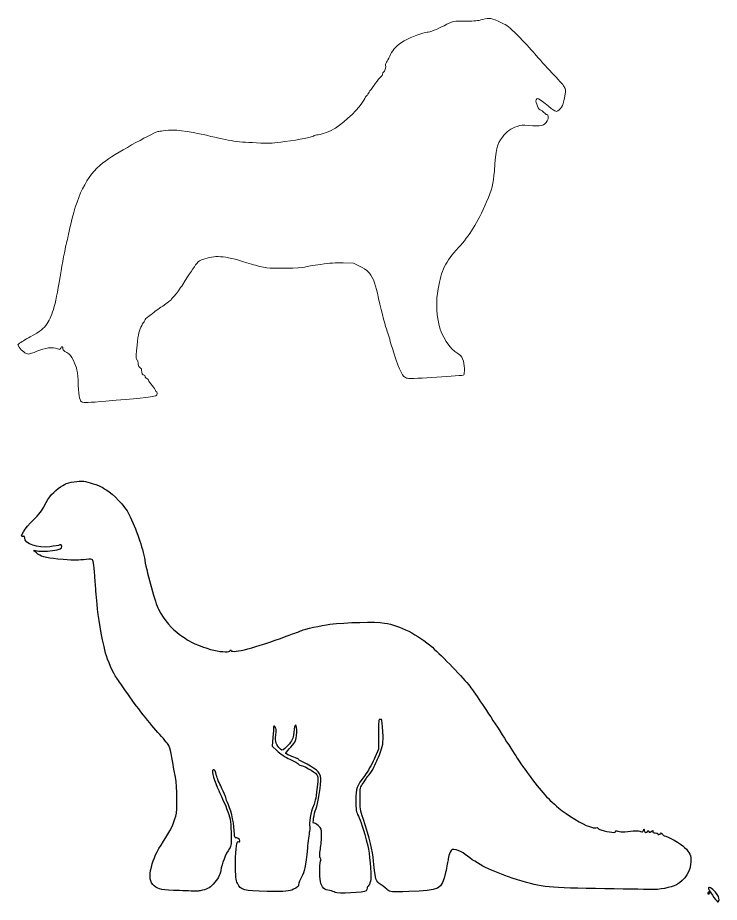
# Model space of a CAD drawing. Header units: centimetres. Extents: x -123 to 5, y -5 to 52.
# Drawn here: x 1.792 to 4.664, y -4.765 to -1.143 of the extents above; entities that cross this region are included whole.
import ezdxf

# ---------------------------------------------------------------- set-up
doc = ezdxf.new("R2010")
doc.units = ezdxf.units.CM
doc.header["$MEASUREMENT"] = 0
doc.layers.add('Layer 1', color=7, linetype='Continuous')

msp = doc.modelspace()

# ---------------------------------------------------------------- linework, layer by layer
at = {"layer": 'Layer 1', "lineweight": 5}
msp.add_open_spline([(2.15311, -2.71345), (2.27331, -2.70349), (2.34071, -2.69626), (2.35754, -2.69152), (2.35754, -2.69152), (2.36395, -2.68971), (2.36468, -2.67323), (2.35835, -2.67323), (2.35835, -2.67323), (2.35595, -2.67323), (2.35478, -2.67152), (2.35564, -2.66928), (2.35564, -2.66928), (2.35648, -2.66709), (2.35067, -2.65792), (2.34261, -2.6487), (2.34261, -2.6487), (2.33461, -2.63955), (2.32806, -2.6303), (2.32806, -2.62814), (2.32806, -2.62814), (2.32806, -2.62598), (2.32482, -2.62274), (2.32087, -2.62093), (2.32087, -2.62093), (2.31691, -2.61913), (2.31368, -2.61527), (2.31368, -2.61236), (2.31368, -2.61236), (2.31368, -2.60945), (2.31178, -2.60707), (2.30947, -2.60707), (2.30947, -2.60707), (2.3039, -2.60707), (2.2993, -2.59806), (2.2993, -2.58712), (2.2993, -2.58712), (2.2993, -2.58167), (2.29783, -2.5783), (2.29545, -2.5783), (2.29545, -2.5783), (2.29052, -2.5783), (2.28492, -2.56607), (2.28492, -2.5553), (2.28492, -2.5553), (2.28492, -2.55069), (2.28289, -2.54581), (2.28038, -2.54441), (2.28038, -2.54441), (2.27636, -2.54216), (2.27621, -2.53785), (2.27906, -2.50616), (2.27906, -2.50616), (2.28459, -2.44481), (2.28718, -2.43069), (2.29659, -2.41057), (2.29659, -2.41057), (2.30154, -2.4), (2.30647, -2.39135), (2.30756, -2.39135), (2.30756, -2.39135), (2.30865, -2.39135), (2.31095, -2.3876), (2.31268, -2.38303), (2.31268, -2.38303), (2.31441, -2.37845), (2.31955, -2.3724), (2.3241, -2.36957), (2.3241, -2.36957), (2.32865, -2.36675), (2.33691, -2.36031), (2.34244, -2.35527), (2.34244, -2.35527), (2.34798, -2.35023), (2.36739, -2.33609), (2.38559, -2.32385), (2.38559, -2.32385), (2.40378, -2.31161), (2.41917, -2.3001), (2.41979, -2.29829), (2.41979, -2.29829), (2.42041, -2.29648), (2.42713, -2.28835), (2.43474, -2.28023), (2.43474, -2.28023), (2.44234, -2.27211), (2.45723, -2.25205), (2.46781, -2.23565), (2.46781, -2.23565), (2.49773, -2.18928), (2.51306, -2.16629), (2.52541, -2.14924), (2.52541, -2.14924), (2.53193, -2.14025), (2.53676, -2.13751), (2.55785, -2.13086), (2.55785, -2.13086), (2.60966, -2.11453), (2.64271, -2.1183), (2.74969, -2.15271), (2.74969, -2.15271), (2.7688, -2.15886), (2.79663, -2.1654), (2.81153, -2.16724), (2.81153, -2.16724), (2.84196, -2.17101), (2.94902, -2.16898), (2.96806, -2.16427), (2.96806, -2.16427), (2.97439, -2.16271), (3.00286, -2.15803), (3.03134, -2.15387), (3.03134, -2.15387), (3.07372, -2.14769), (3.09068, -2.14651), (3.12482, -2.14742), (3.12482, -2.14742), (3.12482, -2.14742), (3.16653, -2.14852), (3.16653, -2.14852), (3.16653, -2.14852), (3.16653, -2.14852), (3.19135, -2.16028), (3.19135, -2.16028), (3.19135, -2.16028), (3.20545, -2.16696), (3.22109, -2.17696), (3.22756, -2.18344), (3.22756, -2.18344), (3.24214, -2.19802), (3.25544, -2.22969), (3.26461, -2.27165), (3.26461, -2.27165), (3.27701, -2.32839), (3.29467, -2.39805), (3.30153, -2.41724), (3.30153, -2.41724), (3.3052, -2.42752), (3.31358, -2.45489), (3.32015, -2.47805), (3.32015, -2.47805), (3.33888, -2.54411), (3.36029, -2.59873), (3.37255, -2.61178), (3.37255, -2.61178), (3.37578, -2.61522), (3.38274, -2.61884), (3.38801, -2.61983), (3.38801, -2.61983), (3.40424, -2.62288), (3.61466, -2.61007), (3.61893, -2.60577), (3.61893, -2.60577), (3.62006, -2.60463), (3.6209, -2.59297), (3.62078, -2.57986), (3.62078, -2.57986), (3.62051, -2.54944), (3.61072, -2.5267), (3.59414, -2.518), (3.59414, -2.518), (3.5611, -2.50067), (3.52528, -2.44501), (3.51593, -2.39648), (3.51593, -2.39648), (3.50543, -2.34197), (3.50475, -2.30452), (3.51334, -2.25353), (3.51334, -2.25353), (3.52617, -2.17737), (3.5431, -2.14298), (3.59628, -2.085), (3.59628, -2.085), (3.64286, -2.03422), (3.67292, -1.98547), (3.71167, -1.89788), (3.71167, -1.89788), (3.734, -1.84742), (3.73983, -1.82418), (3.74342, -1.77149), (3.74342, -1.77149), (3.74972, -1.67892), (3.75338, -1.66344), (3.77644, -1.63213), (3.77644, -1.63213), (3.79285, -1.60983), (3.81169, -1.59611), (3.8364, -1.58844), (3.8364, -1.58844), (3.85365, -1.58309), (3.8596, -1.58259), (3.88242, -1.58459), (3.88242, -1.58459), (3.93554, -1.58926), (3.94907, -1.58594), (3.96014, -1.56553), (3.96014, -1.56553), (3.96603, -1.55466), (3.96481, -1.53994), (3.95802, -1.53994), (3.95802, -1.53994), (3.95597, -1.53994), (3.95058, -1.53606), (3.94603, -1.53131), (3.94603, -1.53131), (3.94148, -1.52656), (3.93615, -1.52268), (3.93418, -1.52268), (3.93418, -1.52268), (3.92566, -1.52268), (3.91089, -1.49055), (3.91437, -1.47958), (3.91437, -1.47958), (3.91538, -1.47639), (3.91824, -1.47378), (3.92072, -1.47378), (3.92072, -1.47378), (3.9232, -1.47378), (3.93703, -1.48322), (3.95145, -1.49475), (3.95145, -1.49475), (3.99474, -1.52938), (3.99537, -1.52974), (4.00346, -1.52444), (4.00346, -1.52444), (4.02034, -1.51338), (4.02607, -1.50062), (4.03374, -1.45704), (4.03374, -1.45704), (4.03678, -1.43974), (4.03657, -1.43824), (4.02945, -1.42609), (4.02945, -1.42609), (4.02533, -1.41907), (4.00285, -1.39359), (3.97948, -1.36948), (3.97948, -1.36948), (3.95611, -1.34537), (3.92426, -1.31011), (3.90869, -1.29113), (3.90869, -1.29113), (3.89312, -1.27215), (3.86214, -1.23862), (3.83985, -1.21662), (3.83985, -1.21662), (3.80254, -1.1798), (3.79721, -1.17563), (3.77277, -1.16413), (3.77277, -1.16413), (3.73123, -1.14458), (3.72486, -1.1435), (3.69587, -1.15111), (3.69587, -1.15111), (3.67525, -1.15652), (3.66453, -1.15746), (3.62705, -1.15714), (3.62705, -1.15714), (3.57722, -1.15672), (3.57205, -1.15783), (3.53757, -1.17631), (3.53757, -1.17631), (3.51088, -1.19061), (3.47809, -1.20341), (3.46811, -1.20341), (3.46811, -1.20341), (3.45326, -1.20341), (3.40119, -1.22306), (3.37465, -1.23868), (3.37465, -1.23868), (3.34375, -1.25687), (3.3286, -1.27194), (3.31867, -1.2944), (3.31867, -1.2944), (3.3149, -1.30291), (3.30842, -1.31502), (3.30427, -1.32129), (3.30427, -1.32129), (3.29985, -1.32797), (3.29746, -1.33465), (3.29852, -1.3374), (3.29852, -1.3374), (3.30105, -1.34398), (3.29506, -1.36446), (3.29005, -1.36638), (3.29005, -1.36638), (3.28776, -1.36726), (3.28589, -1.37093), (3.28589, -1.37453), (3.28589, -1.37453), (3.28589, -1.37833), (3.2829, -1.38304), (3.27878, -1.38574), (3.27878, -1.38574), (3.27487, -1.3883), (3.26514, -1.39978), (3.25717, -1.41124), (3.25717, -1.41124), (3.2492, -1.4227), (3.23881, -1.43712), (3.23408, -1.44329), (3.23408, -1.44329), (3.22936, -1.44946), (3.22549, -1.45625), (3.22549, -1.45839), (3.22549, -1.45839), (3.22549, -1.46053), (3.22387, -1.46228), (3.22189, -1.46229), (3.22189, -1.46229), (3.21991, -1.46229), (3.21387, -1.47085), (3.20847, -1.4813), (3.20847, -1.4813), (3.19264, -1.5119), (3.13542, -1.56843), (3.09317, -1.59521), (3.09317, -1.59521), (3.07193, -1.60867), (3.0403, -1.62104), (3.0227, -1.62278), (3.0227, -1.62278), (3.01479, -1.62356), (3.00573, -1.62585), (3.00257, -1.62787), (3.00257, -1.62787), (2.9946, -1.63295), (2.94913, -1.64195), (2.88608, -1.65094), (2.88608, -1.65094), (2.83897, -1.65765), (2.82759, -1.65831), (2.78685, -1.65664), (2.78685, -1.65664), (2.68763, -1.65258), (2.66823, -1.64982), (2.5644, -1.62497), (2.5644, -1.62497), (2.48684, -1.60641), (2.42815, -1.59969), (2.39573, -1.60566), (2.39573, -1.60566), (2.38584, -1.60748), (2.37429, -1.60897), (2.37005, -1.60897), (2.37005, -1.60897), (2.35548, -1.60897), (2.2062, -1.69152), (2.15261, -1.72922), (2.15261, -1.72922), (2.08292, -1.77824), (2.04036, -1.85517), (2.0091, -1.98865), (2.0091, -1.98865), (2.00447, -2.00843), (1.99982, -2.03043), (1.99878, -2.03755), (1.99878, -2.03755), (1.99773, -2.04467), (1.99447, -2.05769), (1.99152, -2.0665), (1.99152, -2.0665), (1.98857, -2.0753), (1.97892, -2.12643), (1.97006, -2.18012), (1.97006, -2.18012), (1.9473, -2.31806), (1.93613, -2.35978), (1.91241, -2.39552), (1.91241, -2.39552), (1.89783, -2.41748), (1.88525, -2.42751), (1.84329, -2.45062), (1.84329, -2.45062), (1.82348, -2.46153), (1.80385, -2.47317), (1.79967, -2.47648), (1.79967, -2.47648), (1.79967, -2.47648), (1.79206, -2.48251), (1.79206, -2.48251), (1.79206, -2.48251), (1.79206, -2.48251), (1.79847, -2.49288), (1.79847, -2.49288), (1.79847, -2.49288), (1.80642, -2.50575), (1.82643, -2.52079), (1.83559, -2.52079), (1.83559, -2.52079), (1.83937, -2.52079), (1.85497, -2.5155), (1.87026, -2.50904), (1.87026, -2.50904), (1.90334, -2.49506), (1.93634, -2.49096), (1.95454, -2.49858), (1.95454, -2.49858), (1.96475, -2.50286), (1.96507, -2.5028), (1.96821, -2.49589), (1.96821, -2.49589), (1.97199, -2.48759), (1.97716, -2.48945), (1.97716, -2.49911), (1.97716, -2.49911), (1.97716, -2.50428), (1.98083, -2.50793), (1.99288, -2.51473), (1.99288, -2.51473), (2.00722, -2.52282), (2.00961, -2.5257), (2.02004, -2.54736), (2.02004, -2.54736), (2.03513, -2.5787), (2.03696, -2.58783), (2.04027, -2.64797), (2.04027, -2.64797), (2.04305, -2.6986), (2.04636, -2.71366), (2.05548, -2.71733), (2.05548, -2.71733), (2.06233, -2.72008), (2.08311, -2.71926), (2.15313, -2.71346), (2.15313, -2.71346), (2.15313, -2.71346), (2.15313, -2.71346), (2.15313, -2.71346), (2.15313, -2.71346), (2.15313, -2.71346), (2.15311, -2.71345), (2.15311, -2.71345)], degree=3, knots=[0, 0, 0, 0, 0.0091743, 0.0091743, 0.0091743, 0.0091743, 0.0183486, 0.0183486, 0.0183486, 0.0183486, 0.0275229, 0.0275229, 0.0275229, 0.0275229, 0.0366972, 0.0366972, 0.0366972, 0.0366972, 0.0458716, 0.0458716, 0.0458716, 0.0458716, 0.0550459, 0.0550459, 0.0550459, 0.0550459, 0.0642202, 0.0642202, 0.0642202, 0.0642202, 0.0733945, 0.0733945, 0.0733945, 0.0733945, 0.0825688, 0.0825688, 0.0825688, 0.0825688, 0.0917431, 0.0917431, 0.0917431, 0.0917431, 0.1009174, 0.1009174, 0.1009174, 0.1009174, 0.1100917, 0.1100917, 0.1100917, 0.1100917, 0.1192661, 0.1192661, 0.1192661, 0.1192661, 0.1284404, 0.1284404, 0.1284404, 0.1284404, 0.1376147, 0.1376147, 0.1376147, 0.1376147, 0.146789, 0.146789, 0.146789, 0.146789, 0.1559633, 0.1559633, 0.1559633, 0.1559633, 0.1651376, 0.1651376, 0.1651376, 0.1651376, 0.1743119, 0.1743119, 0.1743119, 0.1743119, 0.1834862, 0.1834862, 0.1834862, 0.1834862, 0.1926606, 0.1926606, 0.1926606, 0.1926606, 0.2018349, 0.2018349, 0.2018349, 0.2018349, 0.2110092, 0.2110092, 0.2110092, 0.2110092, 0.2201835, 0.2201835, 0.2201835, 0.2201835, 0.2293578, 0.2293578, 0.2293578, 0.2293578, 0.2385321, 0.2385321, 0.2385321, 0.2385321, 0.2477064, 0.2477064, 0.2477064, 0.2477064, 0.2568807, 0.2568807, 0.2568807, 0.2568807, 0.266055, 0.266055, 0.266055, 0.266055, 0.2752294, 0.2752294, 0.2752294, 0.2752294, 0.2844037, 0.2844037, 0.2844037, 0.2844037, 0.293578, 0.293578, 0.293578, 0.293578, 0.3027523, 0.3027523, 0.3027523, 0.3027523, 0.3119266, 0.3119266, 0.3119266, 0.3119266, 0.3211009, 0.3211009, 0.3211009, 0.3211009, 0.3302752, 0.3302752, 0.3302752, 0.3302752, 0.3394495, 0.3394495, 0.3394495, 0.3394495, 0.3486239, 0.3486239, 0.3486239, 0.3486239, 0.3577982, 0.3577982, 0.3577982, 0.3577982, 0.3669725, 0.3669725, 0.3669725, 0.3669725, 0.3761468, 0.3761468, 0.3761468, 0.3761468, 0.3853211, 0.3853211, 0.3853211, 0.3853211, 0.3944954, 0.3944954, 0.3944954, 0.3944954, 0.4036697, 0.4036697, 0.4036697, 0.4036697, 0.412844, 0.412844, 0.412844, 0.412844, 0.4220183, 0.4220183, 0.4220183, 0.4220183, 0.4311927, 0.4311927, 0.4311927, 0.4311927, 0.440367, 0.440367, 0.440367, 0.440367, 0.4495413, 0.4495413, 0.4495413, 0.4495413, 0.4587156, 0.4587156, 0.4587156, 0.4587156, 0.4678899, 0.4678899, 0.4678899, 0.4678899, 0.4770642, 0.4770642, 0.4770642, 0.4770642, 0.4862385, 0.4862385, 0.4862385, 0.4862385, 0.4954128, 0.4954128, 0.4954128, 0.4954128, 0.5045872, 0.5045872, 0.5045872, 0.5045872, 0.5137615, 0.5137615, 0.5137615, 0.5137615, 0.5229358, 0.5229358, 0.5229358, 0.5229358, 0.5321101, 0.5321101, 0.5321101, 0.5321101, 0.5412844, 0.5412844, 0.5412844, 0.5412844, 0.5504587, 0.5504587, 0.5504587, 0.5504587, 0.559633, 0.559633, 0.559633, 0.559633, 0.5688073, 0.5688073, 0.5688073, 0.5688073, 0.5779817, 0.5779817, 0.5779817, 0.5779817, 0.587156, 0.587156, 0.587156, 0.587156, 0.5963303, 0.5963303, 0.5963303, 0.5963303, 0.6055046, 0.6055046, 0.6055046, 0.6055046, 0.6146789, 0.6146789, 0.6146789, 0.6146789, 0.6238532, 0.6238532, 0.6238532, 0.6238532, 0.6330275, 0.6330275, 0.6330275, 0.6330275, 0.6422018, 0.6422018, 0.6422018, 0.6422018, 0.6513761, 0.6513761, 0.6513761, 0.6513761, 0.6605505, 0.6605505, 0.6605505, 0.6605505, 0.6697248, 0.6697248, 0.6697248, 0.6697248, 0.6788991, 0.6788991, 0.6788991, 0.6788991, 0.6880734, 0.6880734, 0.6880734, 0.6880734, 0.6972477, 0.6972477, 0.6972477, 0.6972477, 0.706422, 0.706422, 0.706422, 0.706422, 0.7155963, 0.7155963, 0.7155963, 0.7155963, 0.7247706, 0.7247706, 0.7247706, 0.7247706, 0.733945, 0.733945, 0.733945, 0.733945, 0.7431193, 0.7431193, 0.7431193, 0.7431193, 0.7522936, 0.7522936, 0.7522936, 0.7522936, 0.7614679, 0.7614679, 0.7614679, 0.7614679, 0.7706422, 0.7706422, 0.7706422, 0.7706422, 0.7798165, 0.7798165, 0.7798165, 0.7798165, 0.7889908, 0.7889908, 0.7889908, 0.7889908, 0.7981651, 0.7981651, 0.7981651, 0.7981651, 0.8073394, 0.8073394, 0.8073394, 0.8073394, 0.8165138, 0.8165138, 0.8165138, 0.8165138, 0.8256881, 0.8256881, 0.8256881, 0.8256881, 0.8348624, 0.8348624, 0.8348624, 0.8348624, 0.8440367, 0.8440367, 0.8440367, 0.8440367, 0.853211, 0.853211, 0.853211, 0.853211, 0.8623853, 0.8623853, 0.8623853, 0.8623853, 0.8715596, 0.8715596, 0.8715596, 0.8715596, 0.8807339, 0.8807339, 0.8807339, 0.8807339, 0.8899083, 0.8899083, 0.8899083, 0.8899083, 0.8990826, 0.8990826, 0.8990826, 0.8990826, 0.9082569, 0.9082569, 0.9082569, 0.9082569, 0.9174312, 0.9174312, 0.9174312, 0.9174312, 0.9266055, 0.9266055, 0.9266055, 0.9266055, 0.9357798, 0.9357798, 0.9357798, 0.9357798, 0.9449541, 0.9449541, 0.9449541, 0.9449541, 0.9541284, 0.9541284, 0.9541284, 0.9541284, 0.9633028, 0.9633028, 0.9633028, 0.9633028, 0.9724771, 0.9724771, 0.9724771, 0.9724771, 0.9816514, 0.9816514, 0.9816514, 0.9816514, 1, 1, 1, 1], dxfattribs=at)
at = {"layer": 'Layer 1'}
for points, knots in [([(3.21882, -4.71826), (3.22078, -4.71517), (3.22242, -4.71028), (3.22246, -4.7074), (3.22246, -4.7074), (3.2225, -4.70452), (3.22552, -4.69916), (3.22918, -4.69551), (3.22918, -4.69551), (3.23284, -4.69185), (3.23657, -4.6812), (3.23748, -4.67183), (3.23748, -4.67183), (3.23998, -4.646), (3.23249, -4.56259), (3.22508, -4.53364), (3.22508, -4.53364), (3.20731, -4.46424), (3.19643, -4.42958), (3.18684, -4.41179), (3.18684, -4.41179), (3.17773, -4.39491), (3.17634, -4.3863), (3.17648, -4.34779), (3.17648, -4.34779), (3.17667, -4.29754), (3.1795, -4.28966), (3.21315, -4.24574), (3.21315, -4.24574), (3.22452, -4.2309), (3.2418, -4.20073), (3.25154, -4.17871), (3.25154, -4.17871), (3.25154, -4.17871), (3.26926, -4.13867), (3.26926, -4.13867), (3.26926, -4.13867), (3.26926, -4.13867), (3.26883, -4.07749), (3.26883, -4.07749), (3.26883, -4.07749), (3.26859, -4.04384), (3.2701, -4.01631), (3.27217, -4.01631), (3.27217, -4.01631), (3.27424, -4.01631), (3.27744, -4.01631), (3.27927, -4.01631), (3.27927, -4.01631), (3.28111, -4.01631), (3.28274, -4.01781), (3.28291, -4.01965), (3.28291, -4.01965), (3.29022, -4.09935), (3.29009, -4.10828), (3.2812, -4.13665), (3.2812, -4.13665), (3.27625, -4.15245), (3.26916, -4.17138), (3.26544, -4.17872), (3.26544, -4.17872), (3.26172, -4.18606), (3.25473, -4.20108), (3.24991, -4.21209), (3.24991, -4.21209), (3.24509, -4.2231), (3.23595, -4.23753), (3.22961, -4.24415), (3.22961, -4.24415), (3.22327, -4.25077), (3.21808, -4.25741), (3.21808, -4.25891), (3.21808, -4.25891), (3.21808, -4.2604), (3.21257, -4.26884), (3.20584, -4.27766), (3.20584, -4.27766), (3.19434, -4.29273), (3.1936, -4.29642), (3.1936, -4.33908), (3.1936, -4.33908), (3.1936, -4.37658), (3.19573, -4.39094), (3.20583, -4.42175), (3.20583, -4.42175), (3.2341, -4.50791), (3.24464, -4.55047), (3.24925, -4.59697), (3.24925, -4.59697), (3.25736, -4.67886), (3.2567, -4.67676), (3.27962, -4.69322), (3.27962, -4.69322), (3.29089, -4.70132), (3.30369, -4.71152), (3.30807, -4.71589), (3.30807, -4.71589), (3.3153, -4.72312), (3.32298, -4.72361), (3.39274, -4.7213), (3.39274, -4.7213), (3.51994, -4.71708), (3.52899, -4.71239), (3.5439, -4.64292), (3.5439, -4.64292), (3.5488, -4.6201), (3.55349, -4.59499), (3.55432, -4.58713), (3.55432, -4.58713), (3.55515, -4.57927), (3.55884, -4.56701), (3.56253, -4.55989), (3.56253, -4.55989), (3.56877, -4.54781), (3.57044, -4.54716), (3.58711, -4.55021), (3.58711, -4.55021), (3.59707, -4.55203), (3.61341, -4.56027), (3.624, -4.56881), (3.624, -4.56881), (3.67433, -4.60941), (3.73308, -4.63892), (3.81704, -4.66576), (3.81704, -4.66576), (3.93836, -4.70454), (3.94025, -4.70478), (4.15691, -4.70856), (4.15691, -4.70856), (4.26336, -4.71042), (4.36448, -4.71234), (4.38161, -4.71283), (4.38161, -4.71283), (4.4192, -4.71391), (4.46544, -4.70549), (4.48957, -4.69318), (4.48957, -4.69318), (4.52311, -4.67607), (4.5482, -4.63538), (4.54837, -4.5978), (4.54837, -4.5978), (4.54849, -4.57255), (4.54408, -4.56275), (4.52242, -4.5401), (4.52242, -4.5401), (4.50941, -4.52649), (4.44956, -4.49242), (4.43866, -4.49242), (4.43866, -4.49242), (4.43719, -4.49242), (4.43332, -4.48892), (4.43007, -4.48463), (4.43007, -4.48463), (4.42646, -4.47987), (4.4241, -4.47901), (4.42402, -4.48241), (4.42402, -4.48241), (4.42394, -4.48547), (4.42076, -4.48797), (4.41694, -4.48797), (4.41694, -4.48797), (4.41312, -4.48797), (4.41097, -4.4864), (4.41216, -4.48448), (4.41216, -4.48448), (4.41334, -4.48256), (4.40896, -4.48106), (4.40241, -4.48114), (4.40241, -4.48114), (4.39441, -4.48124), (4.39095, -4.47922), (4.39187, -4.47497), (4.39187, -4.47497), (4.39302, -4.46963), (4.39212, -4.46958), (4.38597, -4.47469), (4.38597, -4.47469), (4.37984, -4.47978), (4.37808, -4.47972), (4.37466, -4.47433), (4.37466, -4.47433), (4.37185, -4.46989), (4.3706, -4.46964), (4.37055, -4.4735), (4.37055, -4.4735), (4.37045, -4.48216), (4.3572, -4.48004), (4.35662, -4.47128), (4.35662, -4.47128), (4.35615, -4.46414), (4.35594, -4.46412), (4.35411, -4.47106), (4.35411, -4.47106), (4.3526, -4.47681), (4.34978, -4.47775), (4.34239, -4.47498), (4.34239, -4.47498), (4.33324, -4.47155), (4.31302, -4.47183), (4.27705, -4.47589), (4.27705, -4.47589), (4.26848, -4.47686), (4.25593, -4.47609), (4.24916, -4.47419), (4.24916, -4.47419), (4.24174, -4.47211), (4.23786, -4.47239), (4.23941, -4.4749), (4.23941, -4.4749), (4.24083, -4.47719), (4.23736, -4.47903), (4.23171, -4.47899), (4.23171, -4.47899), (4.21451, -4.47887), (4.16838, -4.46671), (4.16676, -4.46186), (4.16676, -4.46186), (4.16593, -4.45936), (4.16237, -4.45841), (4.15886, -4.45976), (4.15886, -4.45976), (4.15535, -4.46111), (4.14897, -4.46069), (4.14469, -4.45884), (4.14469, -4.45884), (4.14041, -4.45699), (4.13312, -4.45474), (4.1285, -4.45385), (4.1285, -4.45385), (4.11096, -4.45046), (4.03776, -4.40556), (4.00787, -4.37986), (4.00787, -4.37986), (3.95354, -4.33313), (3.93607, -4.31312), (3.86532, -4.21654), (3.86532, -4.21654), (3.85322, -4.20002), (3.8201, -4.14916), (3.76537, -4.06306), (3.76537, -4.06306), (3.71556, -3.98469), (3.66905, -3.91557), (3.64261, -3.88061), (3.64261, -3.88061), (3.61764, -3.8476), (3.53043, -3.75672), (3.48958, -3.72114), (3.48958, -3.72114), (3.42954, -3.66886), (3.35694, -3.63199), (3.29374, -3.62168), (3.29374, -3.62168), (3.25734, -3.61575), (3.13542, -3.61867), (3.07, -3.62705), (3.07, -3.62705), (3.03629, -3.63137), (2.96429, -3.6468), (2.95521, -3.65166), (2.95521, -3.65166), (2.94984, -3.65454), (2.94021, -3.65853), (2.93382, -3.66053), (2.93382, -3.66053), (2.92743, -3.66253), (2.90819, -3.66944), (2.89106, -3.67588), (2.89106, -3.67588), (2.76611, -3.72289), (2.67331, -3.74703), (2.6654, -3.73459), (2.6654, -3.73459), (2.66304, -3.73087), (2.66204, -3.73081), (2.66199, -3.73437), (2.66199, -3.73437), (2.66189, -3.74162), (2.62951, -3.74107), (2.59572, -3.73323), (2.59572, -3.73323), (2.56272, -3.72558), (2.49624, -3.69967), (2.4884, -3.69141), (2.4884, -3.69141), (2.48718, -3.69012), (2.47214, -3.67958), (2.45499, -3.66799), (2.45499, -3.66799), (2.42238, -3.64595), (2.39414, -3.61255), (2.36828, -3.56544), (2.36828, -3.56544), (2.35598, -3.54303), (2.32245, -3.42235), (2.31244, -3.36448), (2.31244, -3.36448), (2.30321, -3.31113), (2.27814, -3.23881), (2.24688, -3.17538), (2.24688, -3.17538), (2.23183, -3.14485), (2.18129, -3.09), (2.15669, -3.0775), (2.15669, -3.0775), (2.14947, -3.07383), (2.14257, -3.0697), (2.14134, -3.06832), (2.14134, -3.06832), (2.13728, -3.06375), (2.0905, -3.04663), (2.07015, -3.04228), (2.07015, -3.04228), (2.05347, -3.03871), (2.01586, -3.04263), (1.99119, -3.0505), (1.99119, -3.0505), (1.99059, -3.05069), (1.9801, -3.057), (1.96787, -3.06452), (1.96787, -3.06452), (1.93993, -3.08171), (1.91973, -3.10517), (1.90216, -3.14083), (1.90216, -3.14083), (1.89292, -3.15959), (1.87817, -3.1785), (1.85703, -3.1987), (1.85703, -3.1987), (1.82173, -3.23244), (1.79556, -3.27439), (1.8143, -3.2672), (1.8143, -3.2672), (1.81881, -3.26547), (1.82097, -3.26742), (1.82097, -3.27323), (1.82097, -3.27323), (1.82097, -3.29776), (1.87298, -3.31601), (1.92416, -3.30945), (1.92416, -3.30945), (1.94205, -3.30716), (1.96018, -3.30387), (1.96447, -3.30214), (1.96447, -3.30214), (1.97037, -3.29976), (1.97226, -3.30121), (1.97226, -3.30808), (1.97226, -3.30808), (1.97226, -3.31808), (1.96731, -3.3203), (1.93444, -3.32507), (1.93444, -3.32507), (1.90561, -3.32925), (1.87942, -3.329), (1.86547, -3.3244), (1.86547, -3.3244), (1.85512, -3.32099), (1.85536, -3.32169), (1.86891, -3.33447), (1.86891, -3.33447), (1.88475, -3.34941), (1.90566, -3.35544), (1.95669, -3.35978), (1.95669, -3.35978), (2.01827, -3.36501), (2.03276, -3.36537), (2.06125, -3.36232), (2.06125, -3.36232), (2.07716, -3.36062), (2.09262, -3.3601), (2.09561, -3.36117), (2.09561, -3.36117), (2.10205, -3.36347), (2.10467, -3.37792), (2.10792, -3.42899), (2.10792, -3.42899), (2.10924, -3.44979), (2.11128, -3.47782), (2.11245, -3.49128), (2.11245, -3.49128), (2.11362, -3.50474), (2.11563, -3.52877), (2.11692, -3.54467), (2.11692, -3.54467), (2.12094, -3.59429), (2.13488, -3.67357), (2.15214, -3.74489), (2.15214, -3.74489), (2.15797, -3.769), (2.18676, -3.83501), (2.19483, -3.84278), (2.19483, -3.84278), (2.1961, -3.844), (2.20992, -3.86403), (2.22555, -3.88727), (2.22555, -3.88727), (2.26954, -3.95271), (2.32404, -4.02331), (2.36612, -4.06936), (2.36612, -4.06936), (2.3872, -4.09242), (2.40713, -4.11649), (2.41042, -4.12285), (2.41042, -4.12285), (2.41599, -4.13361), (2.42062, -4.1557), (2.43753, -4.25213), (2.43753, -4.25213), (2.44551, -4.29765), (2.44658, -4.38592), (2.43946, -4.41235), (2.43946, -4.41235), (2.43129, -4.4427), (2.41602, -4.47395), (2.38949, -4.51465), (2.38949, -4.51465), (2.35967, -4.56039), (2.3488, -4.58345), (2.33923, -4.62126), (2.33923, -4.62126), (2.32942, -4.66002), (2.33314, -4.68376), (2.35119, -4.69767), (2.35119, -4.69767), (2.37091, -4.71287), (2.38095, -4.71478), (2.4543, -4.7173), (2.4543, -4.7173), (2.49059, -4.71854), (2.52163, -4.71975), (2.52327, -4.71997), (2.52327, -4.71997), (2.52491, -4.72019), (2.52825, -4.71991), (2.5307, -4.71934), (2.5307, -4.71934), (2.53315, -4.71877), (2.53715, -4.71797), (2.5396, -4.71757), (2.5396, -4.71757), (2.56476, -4.71347), (2.57732, -4.70713), (2.59222, -4.69101), (2.59222, -4.69101), (2.61271, -4.66885), (2.62014, -4.65546), (2.62338, -4.63478), (2.62338, -4.63478), (2.62771, -4.60721), (2.64328, -4.56763), (2.65891, -4.54447), (2.65891, -4.54447), (2.66628, -4.53355), (2.6671, -4.52537), (2.66558, -4.47773), (2.66558, -4.47773), (2.66398, -4.42758), (2.66257, -4.42021), (2.64717, -4.38116), (2.64717, -4.38116), (2.638, -4.35791), (2.62373, -4.32487), (2.61547, -4.30774), (2.61547, -4.30774), (2.59732, -4.27009), (2.58518, -4.22666), (2.59169, -4.22263), (2.59169, -4.22263), (2.59752, -4.21903), (2.6027, -4.2276), (2.6063, -4.24679), (2.6063, -4.24679), (2.60788, -4.25519), (2.61703, -4.27734), (2.62665, -4.29602), (2.62665, -4.29602), (2.63627, -4.3147), (2.64416, -4.33299), (2.64419, -4.33666), (2.64419, -4.33666), (2.64423, -4.34033), (2.64884, -4.35335), (2.65447, -4.36558), (2.65447, -4.36558), (2.66853, -4.39618), (2.67913, -4.44733), (2.67959, -4.48683), (2.67959, -4.48683), (2.67968, -4.49478), (2.68126, -4.50097), (2.6831, -4.50058), (2.6831, -4.50058), (2.69014, -4.49909), (2.70201, -4.50698), (2.70201, -4.51315), (2.70201, -4.51315), (2.70201, -4.5167), (2.7, -4.51837), (2.69755, -4.51686), (2.69755, -4.51686), (2.68845, -4.51123), (2.68401, -4.53981), (2.68394, -4.60458), (2.68394, -4.60458), (2.68388, -4.65968), (2.68524, -4.67397), (2.69182, -4.68734), (2.69182, -4.68734), (2.70605, -4.71623), (2.71576, -4.71885), (2.81338, -4.7202), (2.81338, -4.7202), (2.89431, -4.72131), (2.90139, -4.72076), (2.92113, -4.71171), (2.92113, -4.71171), (2.93739, -4.70426), (2.94228, -4.69966), (2.94232, -4.69176), (2.94232, -4.69176), (2.94236, -4.68612), (2.94756, -4.67249), (2.95391, -4.66148), (2.95391, -4.66148), (2.96624, -4.64008), (2.97019, -4.62078), (2.97804, -4.54357), (2.97804, -4.54357), (2.98078, -4.51665), (2.98472, -4.48562), (2.9868, -4.4746), (2.9868, -4.4746), (2.98888, -4.46359), (2.98905, -4.453), (2.98717, -4.45107), (2.98717, -4.45107), (2.98276, -4.44654), (2.99293, -4.39305), (3.00254, -4.37016), (3.00254, -4.37016), (3.01073, -4.35066), (3.01057, -4.35142), (3.01812, -4.29396), (3.01812, -4.29396), (3.02297, -4.25709), (3.02273, -4.25238), (3.01545, -4.24127), (3.01545, -4.24127), (3.00853, -4.2307), (2.95906, -4.20319), (2.94698, -4.20319), (2.94698, -4.20319), (2.9448, -4.20319), (2.94235, -4.20144), (2.94153, -4.19929), (2.94153, -4.19929), (2.94071, -4.19715), (2.92503, -4.18833), (2.90668, -4.1797), (2.90668, -4.1797), (2.88833, -4.17107), (2.86455, -4.15549), (2.85384, -4.14508), (2.85384, -4.14508), (2.85384, -4.14508), (2.83437, -4.12615), (2.83437, -4.12615), (2.83437, -4.12615), (2.83437, -4.12615), (2.83709, -4.09014), (2.83709, -4.09014), (2.83709, -4.09014), (2.83859, -4.07034), (2.83984, -4.0512), (2.83987, -4.04762), (2.83987, -4.04762), (2.83992, -4.0419), (2.84072, -4.0419), (2.8464, -4.04762), (2.8464, -4.04762), (2.8515, -4.05276), (2.8521, -4.05976), (2.84922, -4.08079), (2.84922, -4.08079), (2.84536, -4.10901), (2.84911, -4.12015), (2.86833, -4.13759), (2.86833, -4.13759), (2.87665, -4.14514), (2.87765, -4.14464), (2.89792, -4.12294), (2.89792, -4.12294), (2.91764, -4.10183), (2.91909, -4.09859), (2.92198, -4.06925), (2.92198, -4.06925), (2.92406, -4.04816), (2.92677, -4.03862), (2.93032, -4.03987), (2.93032, -4.03987), (2.93792, -4.04253), (2.93473, -4.09589), (2.92618, -4.10894), (2.92618, -4.10894), (2.92241, -4.11469), (2.91219, -4.12729), (2.90347, -4.13695), (2.90347, -4.13695), (2.89475, -4.1466), (2.8884, -4.1551), (2.88935, -4.15584), (2.88935, -4.15584), (2.89419, -4.15957), (2.93387, -4.17651), (2.93776, -4.17651), (2.93776, -4.17651), (2.94023, -4.17651), (2.94226, -4.17801), (2.94226, -4.17985), (2.94226, -4.17985), (2.94226, -4.18169), (2.95778, -4.19076), (2.97674, -4.2), (2.97674, -4.2), (3.01872, -4.22048), (3.03524, -4.24021), (3.03343, -4.26772), (3.03343, -4.26772), (3.03082, -4.30743), (3.02114, -4.36233), (3.01343, -4.38118), (3.01343, -4.38118), (3.00474, -4.40241), (2.99868, -4.44487), (3.00488, -4.44104), (3.00488, -4.44104), (3.0069, -4.43979), (3.01477, -4.44433), (3.02236, -4.45113), (3.02236, -4.45113), (3.03487, -4.46234), (3.03617, -4.466), (3.03623, -4.49019), (3.03623, -4.49019), (3.03627, -4.50487), (3.03408, -4.53061), (3.03138, -4.54738), (3.03138, -4.54738), (3.02801, -4.56829), (3.0279, -4.57961), (3.03103, -4.58339), (3.03103, -4.58339), (3.03354, -4.58642), (3.0348, -4.58971), (3.03383, -4.59071), (3.03383, -4.59071), (3.02857, -4.59611), (3.0267, -4.6604), (3.03125, -4.67938), (3.03125, -4.67938), (3.03746, -4.70526), (3.04667, -4.71442), (3.06941, -4.71733), (3.06941, -4.71733), (3.07886, -4.71854), (3.08866, -4.7217), (3.09117, -4.72436), (3.09117, -4.72436), (3.0978, -4.73135), (3.21406, -4.72582), (3.21885, -4.71828), (3.21885, -4.71828), (3.21885, -4.71828), (3.21882, -4.71826), (3.21882, -4.71826)], [0, 0, 0, 0, 0.0058824, 0.0058824, 0.0058824, 0.0058824, 0.0117647, 0.0117647, 0.0117647, 0.0117647, 0.0176471, 0.0176471, 0.0176471, 0.0176471, 0.0235294, 0.0235294, 0.0235294, 0.0235294, 0.0294118, 0.0294118, 0.0294118, 0.0294118, 0.0352941, 0.0352941, 0.0352941, 0.0352941, 0.0411765, 0.0411765, 0.0411765, 0.0411765, 0.0470588, 0.0470588, 0.0470588, 0.0470588, 0.0529412, 0.0529412, 0.0529412, 0.0529412, 0.0588235, 0.0588235, 0.0588235, 0.0588235, 0.0647059, 0.0647059, 0.0647059, 0.0647059, 0.0705882, 0.0705882, 0.0705882, 0.0705882, 0.0764706, 0.0764706, 0.0764706, 0.0764706, 0.0823529, 0.0823529, 0.0823529, 0.0823529, 0.0882353, 0.0882353, 0.0882353, 0.0882353, 0.0941176, 0.0941176, 0.0941176, 0.0941176, 0.1, 0.1, 0.1, 0.1, 0.1058824, 0.1058824, 0.1058824, 0.1058824, 0.1117647, 0.1117647, 0.1117647, 0.1117647, 0.1176471, 0.1176471, 0.1176471, 0.1176471, 0.1235294, 0.1235294, 0.1235294, 0.1235294, 0.1294118, 0.1294118, 0.1294118, 0.1294118, 0.1352941, 0.1352941, 0.1352941, 0.1352941, 0.1411765, 0.1411765, 0.1411765, 0.1411765, 0.1470588, 0.1470588, 0.1470588, 0.1470588, 0.1529412, 0.1529412, 0.1529412, 0.1529412, 0.1588235, 0.1588235, 0.1588235, 0.1588235, 0.1647059, 0.1647059, 0.1647059, 0.1647059, 0.1705882, 0.1705882, 0.1705882, 0.1705882, 0.1764706, 0.1764706, 0.1764706, 0.1764706, 0.1823529, 0.1823529, 0.1823529, 0.1823529, 0.1882353, 0.1882353, 0.1882353, 0.1882353, 0.1941176, 0.1941176, 0.1941176, 0.1941176, 0.2, 0.2, 0.2, 0.2, 0.2058824, 0.2058824, 0.2058824, 0.2058824, 0.2117647, 0.2117647, 0.2117647, 0.2117647, 0.2176471, 0.2176471, 0.2176471, 0.2176471, 0.2235294, 0.2235294, 0.2235294, 0.2235294, 0.2294118, 0.2294118, 0.2294118, 0.2294118, 0.2352941, 0.2352941, 0.2352941, 0.2352941, 0.2411765, 0.2411765, 0.2411765, 0.2411765, 0.2470588, 0.2470588, 0.2470588, 0.2470588, 0.2529412, 0.2529412, 0.2529412, 0.2529412, 0.2588235, 0.2588235, 0.2588235, 0.2588235, 0.2647059, 0.2647059, 0.2647059, 0.2647059, 0.2705882, 0.2705882, 0.2705882, 0.2705882, 0.2764706, 0.2764706, 0.2764706, 0.2764706, 0.2823529, 0.2823529, 0.2823529, 0.2823529, 0.2882353, 0.2882353, 0.2882353, 0.2882353, 0.2941176, 0.2941176, 0.2941176, 0.2941176, 0.3, 0.3, 0.3, 0.3, 0.3058824, 0.3058824, 0.3058824, 0.3058824, 0.3117647, 0.3117647, 0.3117647, 0.3117647, 0.3176471, 0.3176471, 0.3176471, 0.3176471, 0.3235294, 0.3235294, 0.3235294, 0.3235294, 0.3294118, 0.3294118, 0.3294118, 0.3294118, 0.3352941, 0.3352941, 0.3352941, 0.3352941, 0.3411765, 0.3411765, 0.3411765, 0.3411765, 0.3470588, 0.3470588, 0.3470588, 0.3470588, 0.3529412, 0.3529412, 0.3529412, 0.3529412, 0.3588235, 0.3588235, 0.3588235, 0.3588235, 0.3647059, 0.3647059, 0.3647059, 0.3647059, 0.3705882, 0.3705882, 0.3705882, 0.3705882, 0.3764706, 0.3764706, 0.3764706, 0.3764706, 0.3823529, 0.3823529, 0.3823529, 0.3823529, 0.3882353, 0.3882353, 0.3882353, 0.3882353, 0.3941176, 0.3941176, 0.3941176, 0.3941176, 0.4, 0.4, 0.4, 0.4, 0.4058824, 0.4058824, 0.4058824, 0.4058824, 0.4117647, 0.4117647, 0.4117647, 0.4117647, 0.4176471, 0.4176471, 0.4176471, 0.4176471, 0.4235294, 0.4235294, 0.4235294, 0.4235294, 0.4294118, 0.4294118, 0.4294118, 0.4294118, 0.4352941, 0.4352941, 0.4352941, 0.4352941, 0.4411765, 0.4411765, 0.4411765, 0.4411765, 0.4470588, 0.4470588, 0.4470588, 0.4470588, 0.4529412, 0.4529412, 0.4529412, 0.4529412, 0.4588235, 0.4588235, 0.4588235, 0.4588235, 0.4647059, 0.4647059, 0.4647059, 0.4647059, 0.4705882, 0.4705882, 0.4705882, 0.4705882, 0.4764706, 0.4764706, 0.4764706, 0.4764706, 0.4823529, 0.4823529, 0.4823529, 0.4823529, 0.4882353, 0.4882353, 0.4882353, 0.4882353, 0.4941176, 0.4941176, 0.4941176, 0.4941176, 0.5, 0.5, 0.5, 0.5, 0.5058824, 0.5058824, 0.5058824, 0.5058824, 0.5117647, 0.5117647, 0.5117647, 0.5117647, 0.5176471, 0.5176471, 0.5176471, 0.5176471, 0.5235294, 0.5235294, 0.5235294, 0.5235294, 0.5294118, 0.5294118, 0.5294118, 0.5294118, 0.5352941, 0.5352941, 0.5352941, 0.5352941, 0.5411765, 0.5411765, 0.5411765, 0.5411765, 0.5470588, 0.5470588, 0.5470588, 0.5470588, 0.5529412, 0.5529412, 0.5529412, 0.5529412, 0.5588235, 0.5588235, 0.5588235, 0.5588235, 0.5647059, 0.5647059, 0.5647059, 0.5647059, 0.5705882, 0.5705882, 0.5705882, 0.5705882, 0.5764706, 0.5764706, 0.5764706, 0.5764706, 0.5823529, 0.5823529, 0.5823529, 0.5823529, 0.5882353, 0.5882353, 0.5882353, 0.5882353, 0.5941176, 0.5941176, 0.5941176, 0.5941176, 0.6, 0.6, 0.6, 0.6, 0.6058824, 0.6058824, 0.6058824, 0.6058824, 0.6117647, 0.6117647, 0.6117647, 0.6117647, 0.6176471, 0.6176471, 0.6176471, 0.6176471, 0.6235294, 0.6235294, 0.6235294, 0.6235294, 0.6294118, 0.6294118, 0.6294118, 0.6294118, 0.6352941, 0.6352941, 0.6352941, 0.6352941, 0.6411765, 0.6411765, 0.6411765, 0.6411765, 0.6470588, 0.6470588, 0.6470588, 0.6470588, 0.6529412, 0.6529412, 0.6529412, 0.6529412, 0.6588235, 0.6588235, 0.6588235, 0.6588235, 0.6647059, 0.6647059, 0.6647059, 0.6647059, 0.6705882, 0.6705882, 0.6705882, 0.6705882, 0.6764706, 0.6764706, 0.6764706, 0.6764706, 0.6823529, 0.6823529, 0.6823529, 0.6823529, 0.6882353, 0.6882353, 0.6882353, 0.6882353, 0.6941176, 0.6941176, 0.6941176, 0.6941176, 0.7, 0.7, 0.7, 0.7, 0.7058824, 0.7058824, 0.7058824, 0.7058824, 0.7117647, 0.7117647, 0.7117647, 0.7117647, 0.7176471, 0.7176471, 0.7176471, 0.7176471, 0.7235294, 0.7235294, 0.7235294, 0.7235294, 0.7294118, 0.7294118, 0.7294118, 0.7294118, 0.7352941, 0.7352941, 0.7352941, 0.7352941, 0.7411765, 0.7411765, 0.7411765, 0.7411765, 0.7470588, 0.7470588, 0.7470588, 0.7470588, 0.7529412, 0.7529412, 0.7529412, 0.7529412, 0.7588235, 0.7588235, 0.7588235, 0.7588235, 0.7647059, 0.7647059, 0.7647059, 0.7647059, 0.7705882, 0.7705882, 0.7705882, 0.7705882, 0.7764706, 0.7764706, 0.7764706, 0.7764706, 0.7823529, 0.7823529, 0.7823529, 0.7823529, 0.7882353, 0.7882353, 0.7882353, 0.7882353, 0.7941176, 0.7941176, 0.7941176, 0.7941176, 0.8, 0.8, 0.8, 0.8, 0.8058824, 0.8058824, 0.8058824, 0.8058824, 0.8117647, 0.8117647, 0.8117647, 0.8117647, 0.8176471, 0.8176471, 0.8176471, 0.8176471, 0.8235294, 0.8235294, 0.8235294, 0.8235294, 0.8294118, 0.8294118, 0.8294118, 0.8294118, 0.8352941, 0.8352941, 0.8352941, 0.8352941, 0.8411765, 0.8411765, 0.8411765, 0.8411765, 0.8470588, 0.8470588, 0.8470588, 0.8470588, 0.8529412, 0.8529412, 0.8529412, 0.8529412, 0.8588235, 0.8588235, 0.8588235, 0.8588235, 0.8647059, 0.8647059, 0.8647059, 0.8647059, 0.8705882, 0.8705882, 0.8705882, 0.8705882, 0.8764706, 0.8764706, 0.8764706, 0.8764706, 0.8823529, 0.8823529, 0.8823529, 0.8823529, 0.8882353, 0.8882353, 0.8882353, 0.8882353, 0.8941176, 0.8941176, 0.8941176, 0.8941176, 0.9, 0.9, 0.9, 0.9, 0.9058824, 0.9058824, 0.9058824, 0.9058824, 0.9117647, 0.9117647, 0.9117647, 0.9117647, 0.9176471, 0.9176471, 0.9176471, 0.9176471, 0.9235294, 0.9235294, 0.9235294, 0.9235294, 0.9294118, 0.9294118, 0.9294118, 0.9294118, 0.9352941, 0.9352941, 0.9352941, 0.9352941, 0.9411765, 0.9411765, 0.9411765, 0.9411765, 0.9470588, 0.9470588, 0.9470588, 0.9470588, 0.9529412, 0.9529412, 0.9529412, 0.9529412, 0.9588235, 0.9588235, 0.9588235, 0.9588235, 0.9647059, 0.9647059, 0.9647059, 0.9647059, 0.9705882, 0.9705882, 0.9705882, 0.9705882, 0.9764706, 0.9764706, 0.9764706, 0.9764706, 0.9823529, 0.9823529, 0.9823529, 0.9823529, 0.9882353, 0.9882353, 0.9882353, 0.9882353, 1, 1, 1, 1]), ([(4.65743, -4.76316), (4.65055, -4.75832), (4.61974, -4.71386), (4.61974, -4.70876), (4.61974, -4.70876), (4.61974, -4.69837), (4.63365, -4.70573), (4.64868, -4.72408), (4.64868, -4.72408), (4.65984, -4.73769), (4.66443, -4.74734), (4.66344, -4.75511), (4.66344, -4.75511), (4.66259, -4.76177), (4.66014, -4.76506), (4.65743, -4.76316)], [0, 0, 0, 0, 0.2, 0.2, 0.2, 0.2, 0.4, 0.4, 0.4, 0.4, 0.6, 0.6, 0.6, 0.6, 1, 1, 1, 1]), ([(4.61751, -4.72657), (4.61902, -4.72412), (4.62114, -4.72212), (4.62222, -4.72212), (4.62222, -4.72212), (4.6233, -4.72212), (4.62418, -4.72412), (4.62418, -4.72657), (4.62418, -4.72657), (4.62418, -4.72902), (4.62206, -4.73102), (4.61947, -4.73102), (4.61947, -4.73102), (4.61688, -4.73102), (4.616, -4.72902), (4.61751, -4.72657)], [0, 0, 0, 0, 0.2, 0.2, 0.2, 0.2, 0.4, 0.4, 0.4, 0.4, 0.6, 0.6, 0.6, 0.6, 1, 1, 1, 1])]:
    msp.add_open_spline(points, degree=3, knots=knots, dxfattribs=at)

doc.saveas('drawing.dxf')
